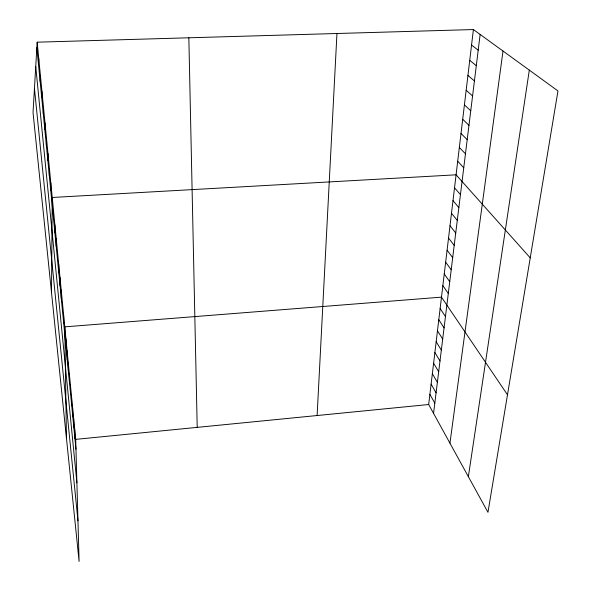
<?xml version="1.0" encoding="UTF-8"?>
<svg xmlns="http://www.w3.org/2000/svg" width="591" height="591" viewBox="0 0 591 591"><rect width="100%" height="100%" fill="white"/><g stroke="black" fill="none" stroke-linecap="round" stroke-linejoin="round"><path stroke-width="0.89" d="M54.882 232.78L54.889 224.883M53.537 219.025L53.574 211.282M51.513 292.678L52.237 197.475L456.082 174.81L530.238 257.868M50.752 190.442L50.833 183.033M49.312 175.593L49.415 168.369M47.841 160.501L47.967 153.468M46.342 145.172L46.497 138.331M44.827 129.592L45.005 122.95M43.283 113.753L43.49 107.318M41.717 97.648L41.954 91.435M40.122 81.277L40.387 75.286M38.504 64.626L38.792 58.871M317.116 415.532L336.959 33.502M37.174 42.183L33.03 112.534L79.098 561.45L75.692 439.364L37.174 42.183L473.406 29.55L557.97 90.925L487.967 512.323L428.682 404.517L473.406 29.55M433.558 413.397L480.136 34.433M449.936 443.169L503.015 51.033M468.36 476.671L529.314 70.122M75.692 439.364L428.682 404.517M471.559 45.079L478.208 50.176M469.734 60.371L476.302 65.675M467.932 75.434L474.425 80.93M466.166 90.268L472.578 95.956M464.423 104.888L470.761 110.753M462.701 119.286L468.966 125.329M461.01 133.47L467.2 139.69M459.347 147.454L465.464 153.837M457.7 161.232L463.75 167.778M454.531 187.805L460.448 194.653M453.002 200.622L458.852 207.611M451.494 213.27L457.286 220.391M450.002 225.74L455.735 232.994M448.539 238.04L454.206 245.42M447.092 250.178L452.699 257.683M445.658 262.153L451.214 269.784M444.255 273.973L449.744 281.715M442.858 285.638L448.296 293.491M507.484 394.803L441.484 297.147L64.781 326.853L66.451 438.175M440.132 308.509L445.459 316.584M438.795 319.731L444.07 327.902M437.473 330.797L442.696 339.071M436.165 341.731L441.337 350.101M434.88 352.531L440 360.983M433.609 363.184L438.677 371.732M432.353 373.711L437.377 382.347M431.112 384.106L436.092 392.823M429.886 394.374L434.813 403.173M34.448 88.428L77.968 520.789M35.741 66.547L76.904 482.84M36.849 47.701L75.973 449.315M74.665 428.778L74.931 438.648M73.624 418.051L73.875 427.84M72.567 407.177L72.811 416.877M71.504 396.169L71.725 405.773M70.418 385.007L70.632 394.515M188.839 37.794L197.209 427.367M69.324 373.689L69.516 383.101M68.209 362.224L68.393 371.532M67.086 350.596L67.248 359.793M65.941 338.806L66.089 347.9M63.606 314.737L63.725 323.595M62.417 302.444L62.513 311.176M61.205 289.974L61.287 298.588M59.979 277.327L60.046 285.808M58.738 264.502L58.782 272.843M57.475 251.485L57.497 259.685M56.189 238.284L56.197 246.336"/></g></svg>
